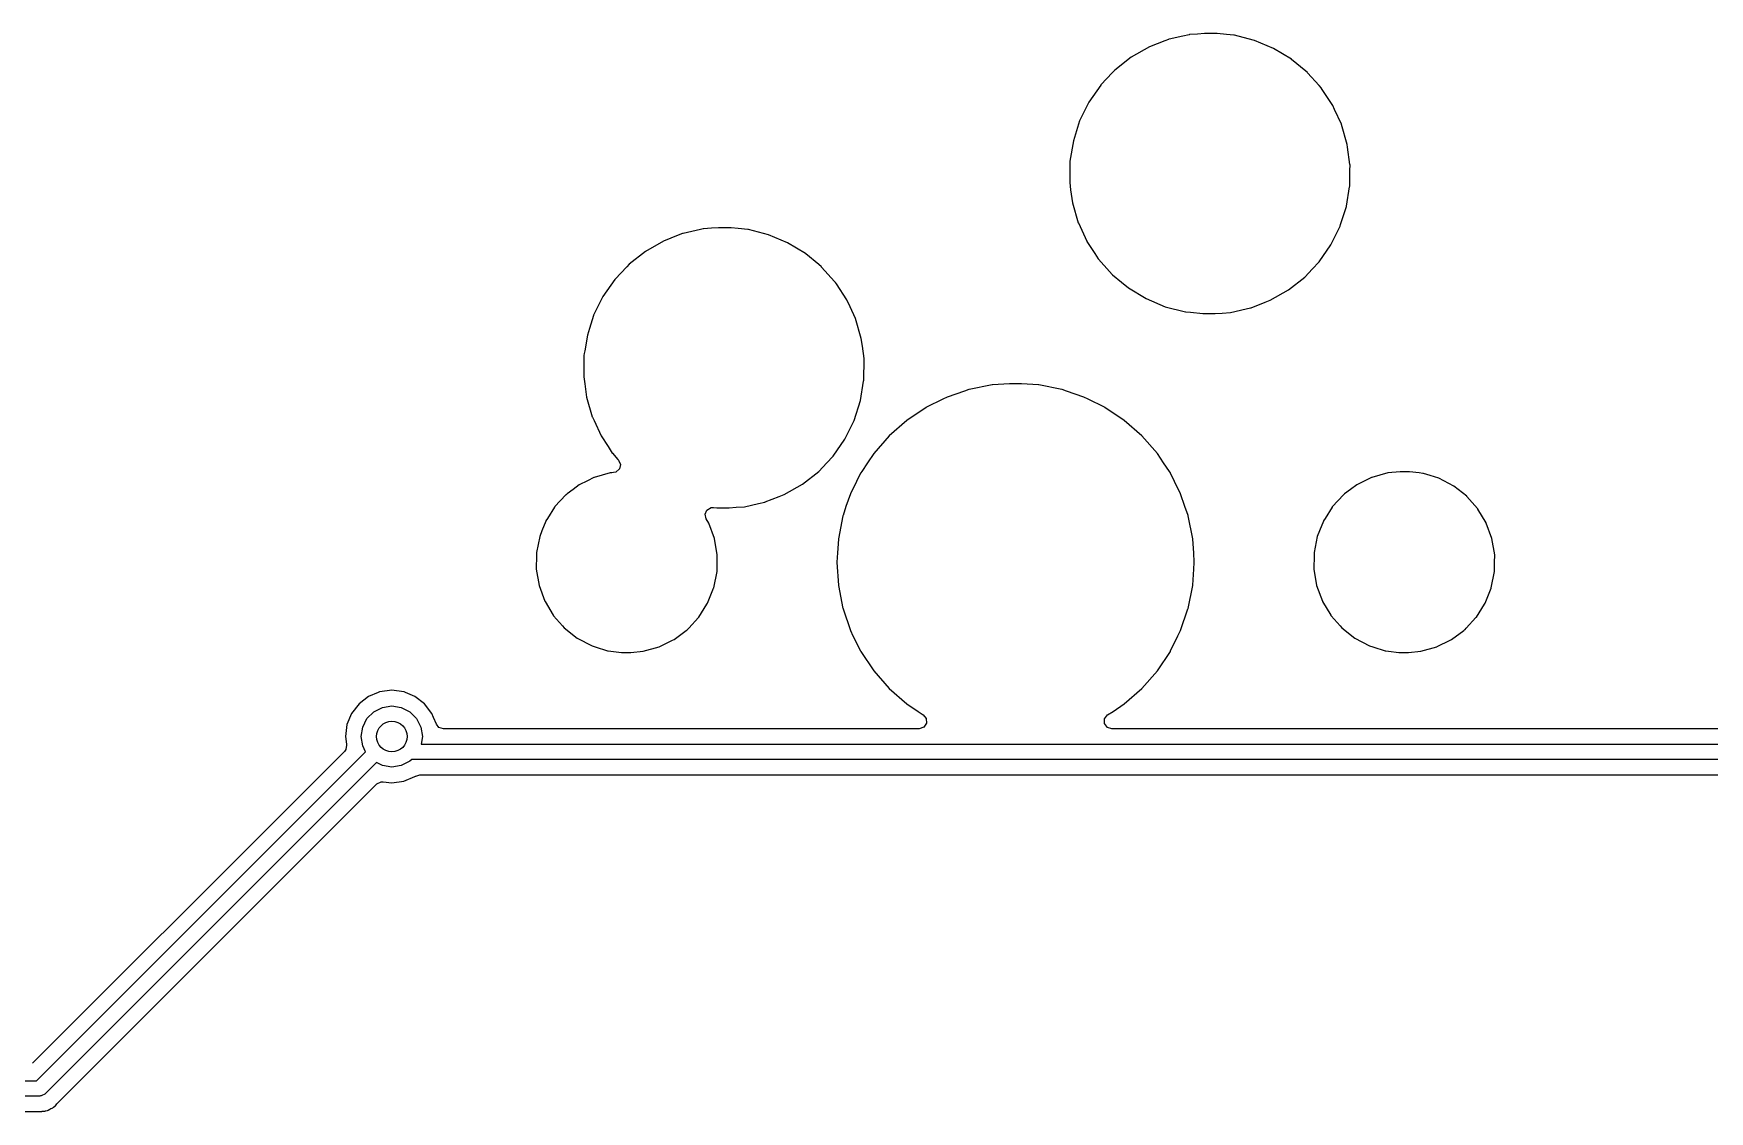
# Model space of a CAD drawing. Extents: x 0.6 to 14.8, y -5.2 to -0.6.
# Drawn here: x 11.253 to 12.115, y -2.963 to -2.408 of the extents above; entities that cross this region are included whole.
import ezdxf

# ---------------------------------------------------------------- set-up
doc = ezdxf.new("R2010")
doc.units = 0
doc.header["$MEASUREMENT"] = 0
doc.layers.add('BLACK', color=7, linetype='CONTINUOUS')

msp = doc.modelspace()

# ---------------------------------------------------------------- linework, layer by layer
at = {"layer": 'BLACK', "linetype": 'CONTINUOUS'}
for p, q in [((11.8353, -2.41158), (11.8273, -2.41469)), ((11.8372, -2.41086), (11.8353, -2.41158)), ((11.8373, -2.41081), (11.8372, -2.41086)), ((11.8372, -2.41086), (11.8372, -2.41086)), ((11.8374, -2.41078), (11.8373, -2.41081)), ((11.8445, -2.40918), (11.8374, -2.41078)), ((11.8478, -2.40845), (11.8445, -2.40918)), ((11.8479, -2.40844), (11.8478, -2.40845)), ((11.8521, -2.40812), (11.8479, -2.40844)), ((11.8479, -2.40844), (11.8479, -2.40844)), ((11.8557, -2.40785), (11.8521, -2.40812)), ((11.8621, -2.40785), (11.8557, -2.40785)), ((11.8669, -2.40834), (11.8621, -2.40785)), ((11.8708, -2.40874), (11.8669, -2.40834)), ((11.871, -2.40875), (11.8708, -2.40874)), ((11.8708, -2.40874), (11.8708, -2.40874)), ((11.8711, -2.40879), (11.871, -2.40875)), ((11.8782, -2.41057), (11.8711, -2.40879)), ((11.8711, -2.40879), (11.8711, -2.40879)), ((11.8814, -2.41139), (11.8782, -2.41057)), ((11.8912, -2.41553), (11.8814, -2.41139)), ((11.818, -2.42001), (11.8096, -2.42664)), ((11.8273, -2.41469), (11.818, -2.42001)), ((11.9004, -2.42109), (11.8912, -2.41553)), ((11.9005, -2.42118), (11.9004, -2.42109)), ((11.9078, -2.42728), (11.9005, -2.42118)), ((11.9005, -2.42118), (11.9005, -2.42118)), ((11.8084, -2.42794), (11.8024, -2.43434)), ((11.8096, -2.42664), (11.8084, -2.42794)), ((11.9086, -2.42794), (11.9078, -2.42728)), ((11.9087, -2.42804), (11.9086, -2.42794)), ((11.9146, -2.43459), (11.9087, -2.42804)), ((11.9087, -2.42804), (11.9087, -2.42804)), ((11.8023, -2.43444), (11.7962, -2.44324)), ((11.8024, -2.43434), (11.8023, -2.43444)), ((11.8024, -2.43434), (11.8024, -2.43434)), ((11.9158, -2.43593), (11.9146, -2.43459)), ((11.9158, -2.43605), (11.9158, -2.43593)), ((11.9159, -2.4361), (11.9158, -2.43605)), ((11.9158, -2.43605), (11.9158, -2.43605)), ((11.9216, -2.44488), (11.9159, -2.4361)), ((11.7962, -2.44324), (11.7914, -2.45285)), ((11.9226, -2.44697), (11.9216, -2.44488)), ((11.9261, -2.45448), (11.9226, -2.44697)), ((11.7914, -2.45285), (11.7882, -2.46305)), ((11.9261, -2.45461), (11.9261, -2.45448)), ((11.9291, -2.4649), (11.9261, -2.45461)), ((11.7882, -2.46305), (11.7864, -2.47362)), ((11.9293, -2.46631), (11.9291, -2.4649)), ((11.7864, -2.47362), (11.7863, -2.48433)), ((11.9305, -2.47524), (11.9293, -2.46631)), ((11.9306, -2.47551), (11.9305, -2.47524)), ((11.9305, -2.47832), (11.9306, -2.47551)), ((11.9305, -2.48433), (11.9305, -2.47832)), ((11.7863, -2.48433), (11.7863, -2.48448)), ((11.7863, -2.48448), (11.7868, -2.48824)), ((11.7863, -2.48448), (11.7863, -2.48448)), ((11.7868, -2.48824), (11.7877, -2.49495)), ((11.9287, -2.49679), (11.9303, -2.48682)), ((11.9303, -2.48682), (11.9304, -2.48636)), ((11.9304, -2.48588), (11.9305, -2.48433)), ((11.9304, -2.48622), (11.9304, -2.48588)), ((11.9304, -2.48636), (11.9304, -2.48622)), ((11.9304, -2.48636), (11.9304, -2.48636)), ((11.7877, -2.49495), (11.7907, -2.50523)), ((11.9257, -2.5061), (11.9287, -2.49693)), ((11.9287, -2.49693), (11.9287, -2.49679)), ((11.9287, -2.49693), (11.9287, -2.49693)), ((11.5963, -2.50879), (11.5874, -2.51078)), ((11.5978, -2.50845), (11.5963, -2.50879)), ((11.5979, -2.50844), (11.5978, -2.50845)), ((11.6021, -2.50812), (11.5979, -2.50844)), ((11.5979, -2.50844), (11.5979, -2.50844)), ((11.6057, -2.50785), (11.6021, -2.50812)), ((11.6121, -2.50785), (11.6057, -2.50785)), ((11.6157, -2.50821), (11.6121, -2.50785)), ((11.6208, -2.50874), (11.6157, -2.50821)), ((11.621, -2.50875), (11.6208, -2.50874)), ((11.6208, -2.50874), (11.6208, -2.50874)), ((11.6314, -2.51139), (11.621, -2.50875)), ((11.7907, -2.50523), (11.7908, -2.50536)), ((11.7908, -2.50536), (11.7908, -2.50536)), ((11.7908, -2.50536), (11.7951, -2.51476)), ((11.9207, -2.5166), (11.9254, -2.50699)), ((11.9254, -2.50699), (11.9257, -2.5061)), ((11.5773, -2.51469), (11.568, -2.52001)), ((11.5849, -2.51173), (11.5773, -2.51469)), ((11.5872, -2.51086), (11.5849, -2.51173)), ((11.5873, -2.51081), (11.5872, -2.51086)), ((11.5872, -2.51086), (11.5872, -2.51086)), ((11.5874, -2.51078), (11.5873, -2.51081)), ((11.6412, -2.51553), (11.6314, -2.51139)), ((11.6504, -2.52109), (11.6412, -2.51553)), ((11.7951, -2.51476), (11.7952, -2.51496)), ((11.7952, -2.51496), (11.7992, -2.52109)), ((11.9146, -2.5254), (11.9207, -2.5166)), ((11.568, -2.52001), (11.5596, -2.52664)), ((11.6505, -2.52118), (11.6504, -2.52109)), ((11.6572, -2.52674), (11.6505, -2.52118)), ((11.6505, -2.52118), (11.6505, -2.52118)), ((11.7992, -2.52109), (11.801, -2.5238)), ((11.801, -2.5238), (11.8011, -2.52392)), ((11.8011, -2.52392), (11.8012, -2.52402)), ((11.8012, -2.52402), (11.8012, -2.52402)), ((11.8012, -2.52402), (11.8068, -2.5303)), ((11.9112, -2.52902), (11.9145, -2.52551)), ((11.9145, -2.52551), (11.9146, -2.5254)), ((11.9145, -2.52551), (11.9145, -2.52551)), ((11.5523, -2.53444), (11.5462, -2.54324)), ((11.5524, -2.53434), (11.5523, -2.53444)), ((11.5584, -2.52794), (11.5524, -2.53434)), ((11.5524, -2.53434), (11.5524, -2.53434)), ((11.5596, -2.52664), (11.5584, -2.52794)), ((11.6586, -2.52794), (11.6572, -2.52674)), ((11.6587, -2.52804), (11.6586, -2.52794)), ((11.6654, -2.53546), (11.6587, -2.52804)), ((11.6587, -2.52804), (11.6587, -2.52804)), ((11.8068, -2.5303), (11.8082, -2.53191)), ((11.8082, -2.53191), (11.8083, -2.532)), ((11.8083, -2.532), (11.8083, -2.532)), ((11.8083, -2.532), (11.813, -2.53585)), ((11.8988, -2.53984), (11.9073, -2.5332)), ((11.9073, -2.5332), (11.9112, -2.52902)), ((11.5462, -2.54324), (11.5414, -2.55285)), ((11.6658, -2.53593), (11.6654, -2.53546)), ((11.6658, -2.53605), (11.6658, -2.53593)), ((11.6663, -2.5367), (11.6658, -2.53605)), ((11.6658, -2.53605), (11.6658, -2.53605)), ((11.6716, -2.54488), (11.6663, -2.5367)), ((11.813, -2.53585), (11.8165, -2.53876)), ((11.8165, -2.53876), (11.8256, -2.54431)), ((11.8895, -2.54515), (11.8988, -2.53984)), ((11.6733, -2.54849), (11.6716, -2.54488)), ((11.6761, -2.55448), (11.6733, -2.54849)), ((11.8256, -2.54431), (11.8355, -2.54846)), ((11.8355, -2.54846), (11.8459, -2.55109)), ((11.8459, -2.55109), (11.846, -2.55111)), ((11.846, -2.55111), (11.846, -2.55111)), ((11.846, -2.55111), (11.8484, -2.55134)), ((11.8484, -2.55134), (11.8548, -2.55199)), ((11.8548, -2.55199), (11.8612, -2.55199)), ((11.8612, -2.55199), (11.8647, -2.55172)), ((11.8647, -2.55172), (11.869, -2.55141)), ((11.869, -2.55141), (11.8691, -2.5514)), ((11.869, -2.55141), (11.869, -2.55141)), ((11.8691, -2.5514), (11.8771, -2.54958)), ((11.8771, -2.54958), (11.8794, -2.54906)), ((11.8794, -2.54906), (11.8796, -2.54903)), ((11.8796, -2.54903), (11.8797, -2.54898)), ((11.8797, -2.54898), (11.8869, -2.54617)), ((11.8869, -2.54617), (11.8895, -2.54515)), ((11.5392, -2.55974), (11.5382, -2.56305)), ((11.5414, -2.55299), (11.5392, -2.55974)), ((11.5414, -2.55285), (11.5414, -2.55299)), ((11.5414, -2.55299), (11.5414, -2.55299)), ((11.6761, -2.55461), (11.6761, -2.55448)), ((11.6791, -2.5649), (11.6761, -2.55461)), ((11.5382, -2.56305), (11.5368, -2.57123)), ((11.6797, -2.56884), (11.6791, -2.5649)), ((11.6805, -2.57515), (11.6797, -2.56884)), ((11.5364, -2.57507), (11.5363, -2.58433)), ((11.5366, -2.57252), (11.5364, -2.57362)), ((11.5364, -2.57362), (11.5364, -2.57377)), ((11.5364, -2.57377), (11.5364, -2.57377)), ((11.5364, -2.57377), (11.5364, -2.57507)), ((11.5368, -2.57123), (11.5366, -2.57252)), ((11.6804, -2.58622), (11.6806, -2.57551)), ((11.6806, -2.57551), (11.6805, -2.57515)), ((11.5363, -2.58433), (11.5363, -2.58448)), ((11.5363, -2.58448), (11.5363, -2.58448)), ((11.5363, -2.58448), (11.5368, -2.58817)), ((11.6803, -2.58677), (11.6804, -2.58636)), ((11.6804, -2.58636), (11.6804, -2.58622)), ((11.6804, -2.58636), (11.6804, -2.58636)), ((11.5368, -2.58817), (11.5377, -2.59495)), ((11.5377, -2.59495), (11.5407, -2.60523)), ((11.6787, -2.59679), (11.6803, -2.58677)), ((11.7232, -2.59497), (11.721, -2.59606)), ((11.7322, -2.59193), (11.7232, -2.59497)), ((11.7345, -2.59115), (11.7322, -2.59193)), ((11.7346, -2.59111), (11.7345, -2.59115)), ((11.7345, -2.59115), (11.7345, -2.59115)), ((11.7464, -2.58876), (11.7346, -2.59111)), ((11.7466, -2.58875), (11.7464, -2.58876)), ((11.7554, -2.58817), (11.7466, -2.58875)), ((11.7466, -2.58875), (11.7466, -2.58875)), ((11.7614, -2.58817), (11.7554, -2.58817)), ((11.7554, -2.58817), (11.7554, -2.58817)), ((11.7554, -2.58817), (11.7554, -2.58817)), ((11.7615, -2.58817), (11.7614, -2.58817)), ((11.7703, -2.58875), (11.7615, -2.58817)), ((11.7615, -2.58817), (11.7615, -2.58817)), ((11.7704, -2.58876), (11.7703, -2.58875)), ((11.7703, -2.58875), (11.7703, -2.58875)), ((11.7822, -2.59111), (11.7704, -2.58876)), ((11.7824, -2.59115), (11.7822, -2.59111)), ((11.7847, -2.59193), (11.7824, -2.59115)), ((11.7824, -2.59115), (11.7824, -2.59115)), ((11.7936, -2.59497), (11.7847, -2.59193)), ((11.7958, -2.59606), (11.7936, -2.59497)), ((11.6754, -2.60699), (11.6787, -2.59679)), ((11.7125, -2.60029), (11.7025, -2.60697)), ((11.7126, -2.60023), (11.7125, -2.60029)), ((11.721, -2.59606), (11.7126, -2.60023)), ((11.7126, -2.60023), (11.7126, -2.60023)), ((11.8043, -2.60023), (11.7958, -2.59606)), ((11.8044, -2.60029), (11.8043, -2.60023)), ((11.8043, -2.60023), (11.8043, -2.60023)), ((11.8144, -2.60697), (11.8044, -2.60029)), ((11.5407, -2.60523), (11.5408, -2.60536)), ((11.5408, -2.60536), (11.5408, -2.60536)), ((11.5408, -2.60536), (11.5416, -2.60712)), ((11.5416, -2.60712), (11.5452, -2.61496)), ((11.6707, -2.6166), (11.6754, -2.60699)), ((11.7025, -2.60697), (11.6934, -2.6149)), ((11.8235, -2.6149), (11.8144, -2.60697)), ((11.5452, -2.61496), (11.5488, -2.62042)), ((11.5488, -2.62042), (11.551, -2.6238)), ((11.6646, -2.6254), (11.6707, -2.6166)), ((11.6934, -2.6149), (11.6855, -2.62395)), ((11.8314, -2.62395), (11.8235, -2.6149)), ((11.551, -2.6238), (11.5511, -2.62392)), ((11.5511, -2.62392), (11.5539, -2.62703)), ((11.5539, -2.62703), (11.5542, -2.62739)), ((11.5542, -2.62739), (11.5552, -2.6296)), ((11.5552, -2.6296), (11.5547, -2.63195)), ((11.6573, -2.6332), (11.6614, -2.62877)), ((11.6614, -2.62877), (11.6645, -2.62551)), ((11.6645, -2.62551), (11.6646, -2.6254)), ((11.6645, -2.62551), (11.6645, -2.62551)), ((11.6823, -2.62877), (11.6793, -2.6332)), ((11.6855, -2.62395), (11.6823, -2.62877)), ((11.8346, -2.62877), (11.8314, -2.62395)), ((11.8376, -2.6332), (11.8346, -2.62877)), ((11.5382, -2.63807), (11.534, -2.64012)), ((11.5415, -2.63643), (11.5382, -2.63807)), ((11.5417, -2.63635), (11.5415, -2.63643)), ((11.5415, -2.63643), (11.5415, -2.63643)), ((11.5499, -2.63403), (11.5417, -2.63635)), ((11.5508, -2.63395), (11.5499, -2.63403)), ((11.5517, -2.63387), (11.5508, -2.63395)), ((11.5529, -2.63356), (11.5517, -2.63387)), ((11.5547, -2.63195), (11.5529, -2.63356)), ((11.6488, -2.63984), (11.6573, -2.6332)), ((11.6787, -2.63406), (11.6766, -2.6385)), ((11.6788, -2.63395), (11.6787, -2.63406)), ((11.6787, -2.63406), (11.6787, -2.63406)), ((11.6793, -2.6332), (11.6788, -2.63395)), ((11.8381, -2.63395), (11.8376, -2.6332)), ((11.8381, -2.63406), (11.8381, -2.63395)), ((11.8403, -2.6385), (11.8381, -2.63406)), ((11.8381, -2.63406), (11.8381, -2.63406)), ((11.9382, -2.63807), (11.934, -2.64012)), ((11.9415, -2.63643), (11.9382, -2.63807)), ((11.9417, -2.63635), (11.9415, -2.63643)), ((11.9415, -2.63643), (11.9415, -2.63643)), ((11.9499, -2.63403), (11.9417, -2.63635)), ((11.9563, -2.63344), (11.9499, -2.63403)), ((11.9612, -2.63344), (11.9563, -2.63344)), ((11.9661, -2.63403), (11.9612, -2.63344)), ((11.968, -2.63424), (11.9661, -2.63403)), ((11.9681, -2.63427), (11.968, -2.63424)), ((11.968, -2.63424), (11.968, -2.63424)), ((11.9683, -2.63432), (11.9681, -2.63427)), ((11.9718, -2.6354), (11.9683, -2.63432)), ((11.9683, -2.63432), (11.9683, -2.63432)), ((11.9763, -2.6368), (11.9718, -2.6354)), ((11.9839, -2.64078), (11.9763, -2.6368)), ((11.5271, -2.64537), (11.5215, -2.65136)), ((11.5272, -2.64523), (11.5271, -2.64537)), ((11.5271, -2.64537), (11.5271, -2.64537)), ((11.5277, -2.64485), (11.5272, -2.64523)), ((11.5308, -2.64254), (11.5277, -2.64485)), ((11.534, -2.64012), (11.5308, -2.64254)), ((11.6297, -2.64898), (11.6369, -2.6462)), ((11.6369, -2.6462), (11.6395, -2.64515)), ((11.6395, -2.64515), (11.6488, -2.63984)), ((11.6735, -2.64473), (11.6712, -2.65137)), ((11.6766, -2.6385), (11.6735, -2.64473)), ((11.8434, -2.64473), (11.8403, -2.6385)), ((11.8456, -2.65137), (11.8434, -2.64473)), ((11.9271, -2.64537), (11.9215, -2.65136)), ((11.9272, -2.64523), (11.9271, -2.64537)), ((11.9271, -2.64537), (11.9271, -2.64537)), ((11.9277, -2.64485), (11.9272, -2.64523)), ((11.9308, -2.64254), (11.9277, -2.64485)), ((11.934, -2.64012), (11.9308, -2.64254)), ((11.9906, -2.64606), (11.9839, -2.64078)), ((11.9907, -2.6462), (11.9906, -2.64606)), ((11.9961, -2.65235), (11.9907, -2.6462)), ((11.9907, -2.6462), (11.9907, -2.6462)), ((11.5213, -2.65166), (11.5177, -2.65743)), ((11.5214, -2.65151), (11.5213, -2.65166)), ((11.5213, -2.65166), (11.5213, -2.65166)), ((11.5215, -2.65136), (11.5214, -2.65151)), ((11.5988, -2.65533), (11.5997, -2.65312)), ((11.5993, -2.65768), (11.5988, -2.65533)), ((11.5997, -2.65312), (11.6018, -2.65189)), ((11.6018, -2.65189), (11.603, -2.65181)), ((11.603, -2.65181), (11.6048, -2.65199)), ((11.6048, -2.65199), (11.6112, -2.65199)), ((11.6112, -2.65199), (11.6147, -2.65172)), ((11.6147, -2.65172), (11.619, -2.65141)), ((11.619, -2.65141), (11.6191, -2.6514)), ((11.619, -2.65141), (11.619, -2.65141)), ((11.6191, -2.6514), (11.6262, -2.64978)), ((11.6262, -2.64978), (11.6294, -2.64906)), ((11.6294, -2.64906), (11.6296, -2.64903)), ((11.6296, -2.64903), (11.6297, -2.64898)), ((11.6712, -2.65137), (11.6697, -2.656)), ((11.8472, -2.656), (11.8456, -2.65137)), ((11.9213, -2.65166), (11.9177, -2.65743)), ((11.9214, -2.65151), (11.9213, -2.65166)), ((11.9213, -2.65166), (11.9213, -2.65166)), ((11.9215, -2.65136), (11.9214, -2.65151)), ((11.9962, -2.65249), (11.9961, -2.65235)), ((11.9961, -2.65235), (11.9961, -2.65235)), ((11.9963, -2.65264), (11.9962, -2.65249)), ((12.0005, -2.65967), (11.9963, -2.65264)), ((11.9963, -2.65264), (11.9963, -2.65264)), ((11.5148, -2.66391), (11.5137, -2.66666)), ((11.5168, -2.6589), (11.5148, -2.66391)), ((11.5177, -2.65743), (11.5168, -2.65873)), ((11.5168, -2.65873), (11.5168, -2.6589)), ((11.5168, -2.6589), (11.5168, -2.6589)), ((11.6006, -2.65983), (11.5993, -2.65768)), ((11.6035, -2.66784), (11.6006, -2.65983)), ((11.6696, -2.65612), (11.6673, -2.66792)), ((11.6697, -2.656), (11.6696, -2.65612)), ((11.8472, -2.65612), (11.8472, -2.656)), ((11.8496, -2.66792), (11.8472, -2.65612)), ((11.9148, -2.66391), (11.9137, -2.66666)), ((11.9168, -2.6589), (11.9148, -2.66391)), ((11.9177, -2.65743), (11.9168, -2.65873)), ((11.9168, -2.65873), (11.9168, -2.6589)), ((11.9168, -2.6589), (11.9168, -2.6589)), ((12.0006, -2.65983), (12.0005, -2.65967)), ((12.0005, -2.65967), (12.0005, -2.65967)), ((12.0035, -2.66784), (12.0006, -2.65983)), ((11.5137, -2.66666), (11.512, -2.67504)), ((11.605, -2.67626), (11.6035, -2.66784)), ((11.6673, -2.66805), (11.6668, -2.67522)), ((11.6673, -2.66792), (11.6673, -2.66805)), ((11.6673, -2.66805), (11.6673, -2.66805)), ((11.8496, -2.66805), (11.8496, -2.66792)), ((11.8501, -2.67522), (11.8496, -2.66805)), ((11.8496, -2.66805), (11.8496, -2.66805)), ((11.9137, -2.66666), (11.912, -2.67504)), ((12.005, -2.67626), (12.0035, -2.66784)), ((11.512, -2.67739), (11.5119, -2.68258)), ((11.512, -2.67504), (11.512, -2.67739)), ((11.6049, -2.67979), (11.605, -2.67644)), ((11.6049, -2.6848), (11.6049, -2.67979)), ((11.605, -2.67644), (11.605, -2.67626)), ((11.605, -2.67644), (11.605, -2.67644)), ((11.6668, -2.67522), (11.6665, -2.67992)), ((11.6665, -2.67992), (11.6665, -2.68005)), ((11.6665, -2.68005), (11.6665, -2.68005)), ((11.6665, -2.68005), (11.6673, -2.69174)), ((11.8504, -2.67992), (11.8501, -2.67522)), ((11.8501, -2.68358), (11.8504, -2.68005)), ((11.8504, -2.68005), (11.8504, -2.67992)), ((11.8504, -2.68005), (11.8504, -2.68005)), ((11.912, -2.67739), (11.9119, -2.68258)), ((11.912, -2.67504), (11.912, -2.67739)), ((12.0049, -2.67979), (12.005, -2.67644)), ((12.0049, -2.68358), (12.0049, -2.67979)), ((12.005, -2.67644), (12.005, -2.67626)), ((12.005, -2.67644), (12.005, -2.67644)), ((11.5119, -2.68258), (11.5119, -2.68358)), ((11.5119, -2.68358), (11.5133, -2.692)), ((11.6032, -2.69318), (11.6049, -2.6848)), ((11.8496, -2.69174), (11.8501, -2.68358)), ((11.9119, -2.68258), (11.9119, -2.68358)), ((11.9119, -2.68358), (11.9133, -2.692)), ((12.0032, -2.69318), (12.0049, -2.6848)), ((12.0049, -2.6848), (12.0049, -2.68358)), ((11.5133, -2.692), (11.5163, -2.70002)), ((11.6004, -2.70017), (11.6031, -2.69334)), ((11.6031, -2.69334), (11.6032, -2.69318)), ((11.6673, -2.69174), (11.6673, -2.69192)), ((11.6673, -2.69192), (11.6696, -2.70372)), ((11.8472, -2.70372), (11.8496, -2.69192)), ((11.8496, -2.69192), (11.8496, -2.69174)), ((11.9133, -2.692), (11.9163, -2.70002)), ((12.0004, -2.70017), (12.0031, -2.69334)), ((12.0031, -2.69334), (12.0032, -2.69318)), ((11.5163, -2.70002), (11.5164, -2.70017)), ((11.5164, -2.70017), (11.5164, -2.70017)), ((11.5164, -2.70017), (11.5206, -2.7072)), ((11.5206, -2.7072), (11.5207, -2.70736)), ((11.5956, -2.70818), (11.5997, -2.70156)), ((11.5997, -2.70156), (11.6, -2.70111)), ((11.6, -2.70111), (11.6004, -2.70017)), ((11.6696, -2.70372), (11.6697, -2.70384)), ((11.6697, -2.70384), (11.6697, -2.70384)), ((11.6697, -2.70384), (11.6697, -2.70403)), ((11.6697, -2.70403), (11.6735, -2.71511)), ((11.8434, -2.71511), (11.8471, -2.70403)), ((11.8471, -2.70403), (11.8472, -2.70384)), ((11.8472, -2.70384), (11.8472, -2.70372)), ((11.8472, -2.70384), (11.8472, -2.70384)), ((11.9163, -2.70002), (11.9164, -2.70017)), ((11.9164, -2.70017), (11.9164, -2.70017)), ((11.9164, -2.70017), (11.9206, -2.7072)), ((11.9206, -2.7072), (11.9207, -2.70736)), ((11.9956, -2.70818), (11.9997, -2.70156)), ((11.9997, -2.70156), (12, -2.70111)), ((12, -2.70111), (12.0004, -2.70017)), ((11.5207, -2.70736), (11.5208, -2.70749)), ((11.5208, -2.70749), (11.5208, -2.70749)), ((11.5208, -2.70749), (11.5254, -2.71272)), ((11.5254, -2.71272), (11.5263, -2.71378)), ((11.5263, -2.71378), (11.533, -2.71907)), ((11.5828, -2.71972), (11.589, -2.71511)), ((11.589, -2.71511), (11.5895, -2.71471)), ((11.5895, -2.71471), (11.5897, -2.71461)), ((11.5895, -2.71471), (11.5895, -2.71471)), ((11.5897, -2.71461), (11.5903, -2.71389)), ((11.5903, -2.71389), (11.5953, -2.70847)), ((11.5953, -2.70847), (11.5955, -2.70834)), ((11.5953, -2.70847), (11.5953, -2.70847)), ((11.5955, -2.70834), (11.5956, -2.70818)), ((11.6735, -2.71511), (11.6748, -2.71784)), ((11.842, -2.71784), (11.8434, -2.71511)), ((11.9207, -2.70736), (11.9208, -2.70749)), ((11.9208, -2.70749), (11.9208, -2.70749)), ((11.9208, -2.70749), (11.9254, -2.71272)), ((11.9254, -2.71272), (11.9263, -2.71378)), ((11.9263, -2.71378), (11.933, -2.71907)), ((11.9828, -2.71972), (11.989, -2.71511)), ((11.989, -2.71511), (11.9895, -2.71471)), ((11.9895, -2.71471), (11.9897, -2.71461)), ((11.9895, -2.71471), (11.9895, -2.71471)), ((11.9897, -2.71461), (11.9903, -2.71389)), ((11.9903, -2.71389), (11.9953, -2.70847)), ((11.9953, -2.70847), (11.9955, -2.70834)), ((11.9953, -2.70847), (11.9953, -2.70847)), ((11.9955, -2.70834), (11.9956, -2.70818)), ((11.533, -2.71907), (11.5406, -2.72304)), ((11.5406, -2.72304), (11.5422, -2.72355)), ((11.5422, -2.72355), (11.5486, -2.72552)), ((11.5669, -2.72582), (11.5752, -2.7235)), ((11.5752, -2.7235), (11.5754, -2.72336)), ((11.5754, -2.72336), (11.582, -2.72014)), ((11.582, -2.72014), (11.5828, -2.71972)), ((11.6748, -2.71784), (11.6787, -2.7256)), ((11.8382, -2.7256), (11.842, -2.71784)), ((11.933, -2.71907), (11.9406, -2.72304)), ((11.9406, -2.72304), (11.9422, -2.72355)), ((11.9422, -2.72355), (11.9486, -2.72552)), ((11.9669, -2.72582), (11.9752, -2.7235)), ((11.9752, -2.7235), (11.9754, -2.72336)), ((11.9754, -2.72336), (11.982, -2.72014)), ((11.982, -2.72014), (11.9828, -2.71972)), ((11.5486, -2.72552), (11.5486, -2.72552)), ((11.5486, -2.72552), (11.5487, -2.72558)), ((11.5487, -2.72558), (11.5489, -2.7256)), ((11.5489, -2.7256), (11.5489, -2.7256)), ((11.5489, -2.7256), (11.5503, -2.72577)), ((11.5503, -2.72577), (11.5557, -2.7264)), ((11.5557, -2.7264), (11.5606, -2.7264)), ((11.5606, -2.7264), (11.5669, -2.72582)), ((11.6787, -2.7256), (11.6788, -2.7259)), ((11.6788, -2.7259), (11.6855, -2.7359)), ((11.8314, -2.7359), (11.8381, -2.7259)), ((11.8381, -2.7259), (11.8382, -2.7256)), ((11.9486, -2.72552), (11.9486, -2.72552)), ((11.9486, -2.72552), (11.9487, -2.72558)), ((11.9487, -2.72558), (11.9489, -2.7256)), ((11.9489, -2.7256), (11.9489, -2.7256)), ((11.9489, -2.7256), (11.9503, -2.72577)), ((11.9503, -2.72577), (11.9557, -2.7264)), ((11.9557, -2.7264), (11.9606, -2.7264)), ((11.9606, -2.7264), (11.9669, -2.72582)), ((11.6855, -2.7359), (11.6934, -2.74494)), ((11.8235, -2.74494), (11.8314, -2.7359)), ((11.4256, -2.74903), (11.4207, -2.75282)), ((11.4305, -2.74703), (11.4256, -2.74903)), ((11.4312, -2.74675), (11.4305, -2.74703)), ((11.4314, -2.74665), (11.4312, -2.74675)), ((11.4376, -2.74584), (11.4314, -2.74665)), ((11.4437, -2.74665), (11.4376, -2.74584)), ((11.444, -2.74675), (11.4437, -2.74665)), ((11.4446, -2.74703), (11.444, -2.74675)), ((11.4495, -2.74903), (11.4446, -2.74703)), ((11.4544, -2.75282), (11.4495, -2.74903)), ((11.6934, -2.74494), (11.7025, -2.75287)), ((11.8144, -2.75287), (11.8235, -2.74494)), ((11.4169, -2.75776), (11.4145, -2.76351)), ((11.4207, -2.75282), (11.4169, -2.75776)), ((11.4248, -2.76043), (11.4283, -2.75694)), ((11.4283, -2.75694), (11.4327, -2.75471)), ((11.4327, -2.75471), (11.4376, -2.75394)), ((11.4376, -2.75394), (11.4424, -2.75471)), ((11.4424, -2.75471), (11.4468, -2.75694)), ((11.4468, -2.75694), (11.4503, -2.76043)), ((11.4582, -2.75776), (11.4544, -2.75282)), ((11.4591, -2.75992), (11.4582, -2.75776)), ((11.7025, -2.75287), (11.7083, -2.75676)), ((11.7083, -2.75676), (11.711, -2.75859)), ((11.711, -2.75859), (11.7125, -2.76048)), ((11.8043, -2.76063), (11.8058, -2.75859)), ((11.8058, -2.75859), (11.8086, -2.75676)), ((11.8086, -2.75676), (11.8144, -2.75287)), ((11.4145, -2.76351), (11.4137, -2.76969)), ((11.4218, -2.76969), (11.4226, -2.76482)), ((11.4226, -2.76482), (11.4248, -2.76043)), ((11.4503, -2.76043), (11.4525, -2.76482)), ((11.4525, -2.76482), (11.4533, -2.76969)), ((11.4605, -2.76332), (11.4591, -2.75992)), ((11.4618, -2.76498), (11.4605, -2.76332)), ((11.4641, -2.76573), (11.4618, -2.76498)), ((11.5034, -2.76573), (11.4641, -2.76573)), ((11.7089, -2.76573), (11.5034, -2.76573)), ((11.7113, -2.76489), (11.7089, -2.76573)), ((11.7126, -2.76289), (11.7113, -2.76489)), ((11.7125, -2.76048), (11.7126, -2.76289)), ((11.8043, -2.76304), (11.8043, -2.76063)), ((11.8057, -2.76498), (11.8043, -2.76304)), ((11.808, -2.76573), (11.8057, -2.76498)), ((12.1102, -2.76573), (11.808, -2.76573)), ((12.1567, -2.76573), (12.1102, -2.76573)), ((11.4137, -2.76969), (11.4142, -2.77361)), ((11.4143, -2.77407), (11.4139, -2.77643)), ((11.4142, -2.77361), (11.4143, -2.77407)), ((11.4226, -2.77455), (11.4218, -2.76969)), ((11.4241, -2.77756), (11.4226, -2.77455)), ((11.4533, -2.76969), (11.4527, -2.77362)), ((11.4527, -2.77362), (12.1659, -2.77362)), ((11.2548, -2.94685), (11.4241, -2.77756)), ((11.4297, -2.78313), (11.2592, -2.95357)), ((11.4132, -2.77733), (11.3864, -2.80416)), ((11.4139, -2.77643), (11.4132, -2.77733)), ((11.4327, -2.78466), (11.4297, -2.78313)), ((11.4376, -2.78543), (11.4327, -2.78466)), ((11.4424, -2.78466), (11.4376, -2.78543)), ((11.4468, -2.78243), (11.4424, -2.78466)), ((11.4478, -2.7815), (11.4468, -2.78243)), ((12.1682, -2.7815), (11.4478, -2.7815)), ((11.4299, -2.79406), (11.4321, -2.79297)), ((11.4321, -2.79297), (11.4332, -2.79295)), ((11.4332, -2.79295), (11.4376, -2.79353)), ((11.4376, -2.79353), (11.4437, -2.79272)), ((11.4437, -2.79272), (11.4495, -2.79034)), ((11.4495, -2.79034), (11.4497, -2.79018)), ((11.4497, -2.79018), (11.4499, -2.79005)), ((11.4499, -2.7901), (11.452, -2.78939)), ((11.4499, -2.79005), (11.4499, -2.7901)), ((11.452, -2.78939), (11.7508, -2.78939)), ((11.7508, -2.78939), (12.1621, -2.78939)), ((11.2668, -2.95717), (11.4299, -2.79406)), ((11.3864, -2.80416), (11.2527, -2.93782)), ((10.6653, -2.94685), (11.2548, -2.94685)), ((11.2565, -2.95472), (10.6653, -2.95472)), ((11.2568, -2.95463), (11.2565, -2.95472)), ((11.2571, -2.95468), (11.2568, -2.95463)), ((11.2579, -2.95426), (11.2571, -2.95468)), ((11.2588, -2.95397), (11.2579, -2.95426)), ((11.259, -2.95372), (11.2588, -2.95397)), ((11.2592, -2.95357), (11.259, -2.95372)), ((11.2656, -2.95839), (11.2668, -2.95717)), ((11.2187, -2.96262), (11.2544, -2.96262)), ((11.2544, -2.96262), (11.2545, -2.96263)), ((11.2545, -2.96263), (11.2547, -2.96269)), ((11.2547, -2.96269), (11.2567, -2.96262)), ((11.2567, -2.96262), (11.2568, -2.96262)), ((11.2568, -2.96262), (11.2576, -2.96262)), ((11.2576, -2.96262), (11.2577, -2.96259)), ((11.2577, -2.96259), (11.2579, -2.96257)), ((11.2579, -2.96257), (11.2586, -2.96255)), ((11.2586, -2.96255), (11.2588, -2.96254)), ((11.2588, -2.96254), (11.2591, -2.96253)), ((11.2591, -2.96253), (11.2594, -2.96239)), ((11.2594, -2.96239), (11.2595, -2.96235)), ((11.2594, -2.96239), (11.2594, -2.96239)), ((11.2595, -2.96235), (11.2604, -2.9621)), ((11.2604, -2.9621), (11.2608, -2.96202)), ((11.2608, -2.96202), (11.2617, -2.96147)), ((11.2617, -2.96147), (11.2622, -2.9612)), ((11.2622, -2.9612), (11.2629, -2.9609)), ((11.2629, -2.9609), (11.2632, -2.96079)), ((11.2629, -2.9609), (11.2629, -2.9609)), ((11.2632, -2.96079), (11.2634, -2.96063)), ((11.2634, -2.96063), (11.2635, -2.96046)), ((11.2635, -2.96046), (11.2642, -2.9599)), ((11.2642, -2.9599), (11.2645, -2.9597)), ((11.2645, -2.9597), (11.2652, -2.95879)), ((11.2652, -2.95879), (11.2656, -2.95839))]:
    msp.add_line(p, q, dxfattribs=at)
at = {"layer": 'BLACK'}
msp.add_circle((11.4376, -2.76969), 0.007874, dxfattribs=at)

doc.saveas('drawing.dxf')
